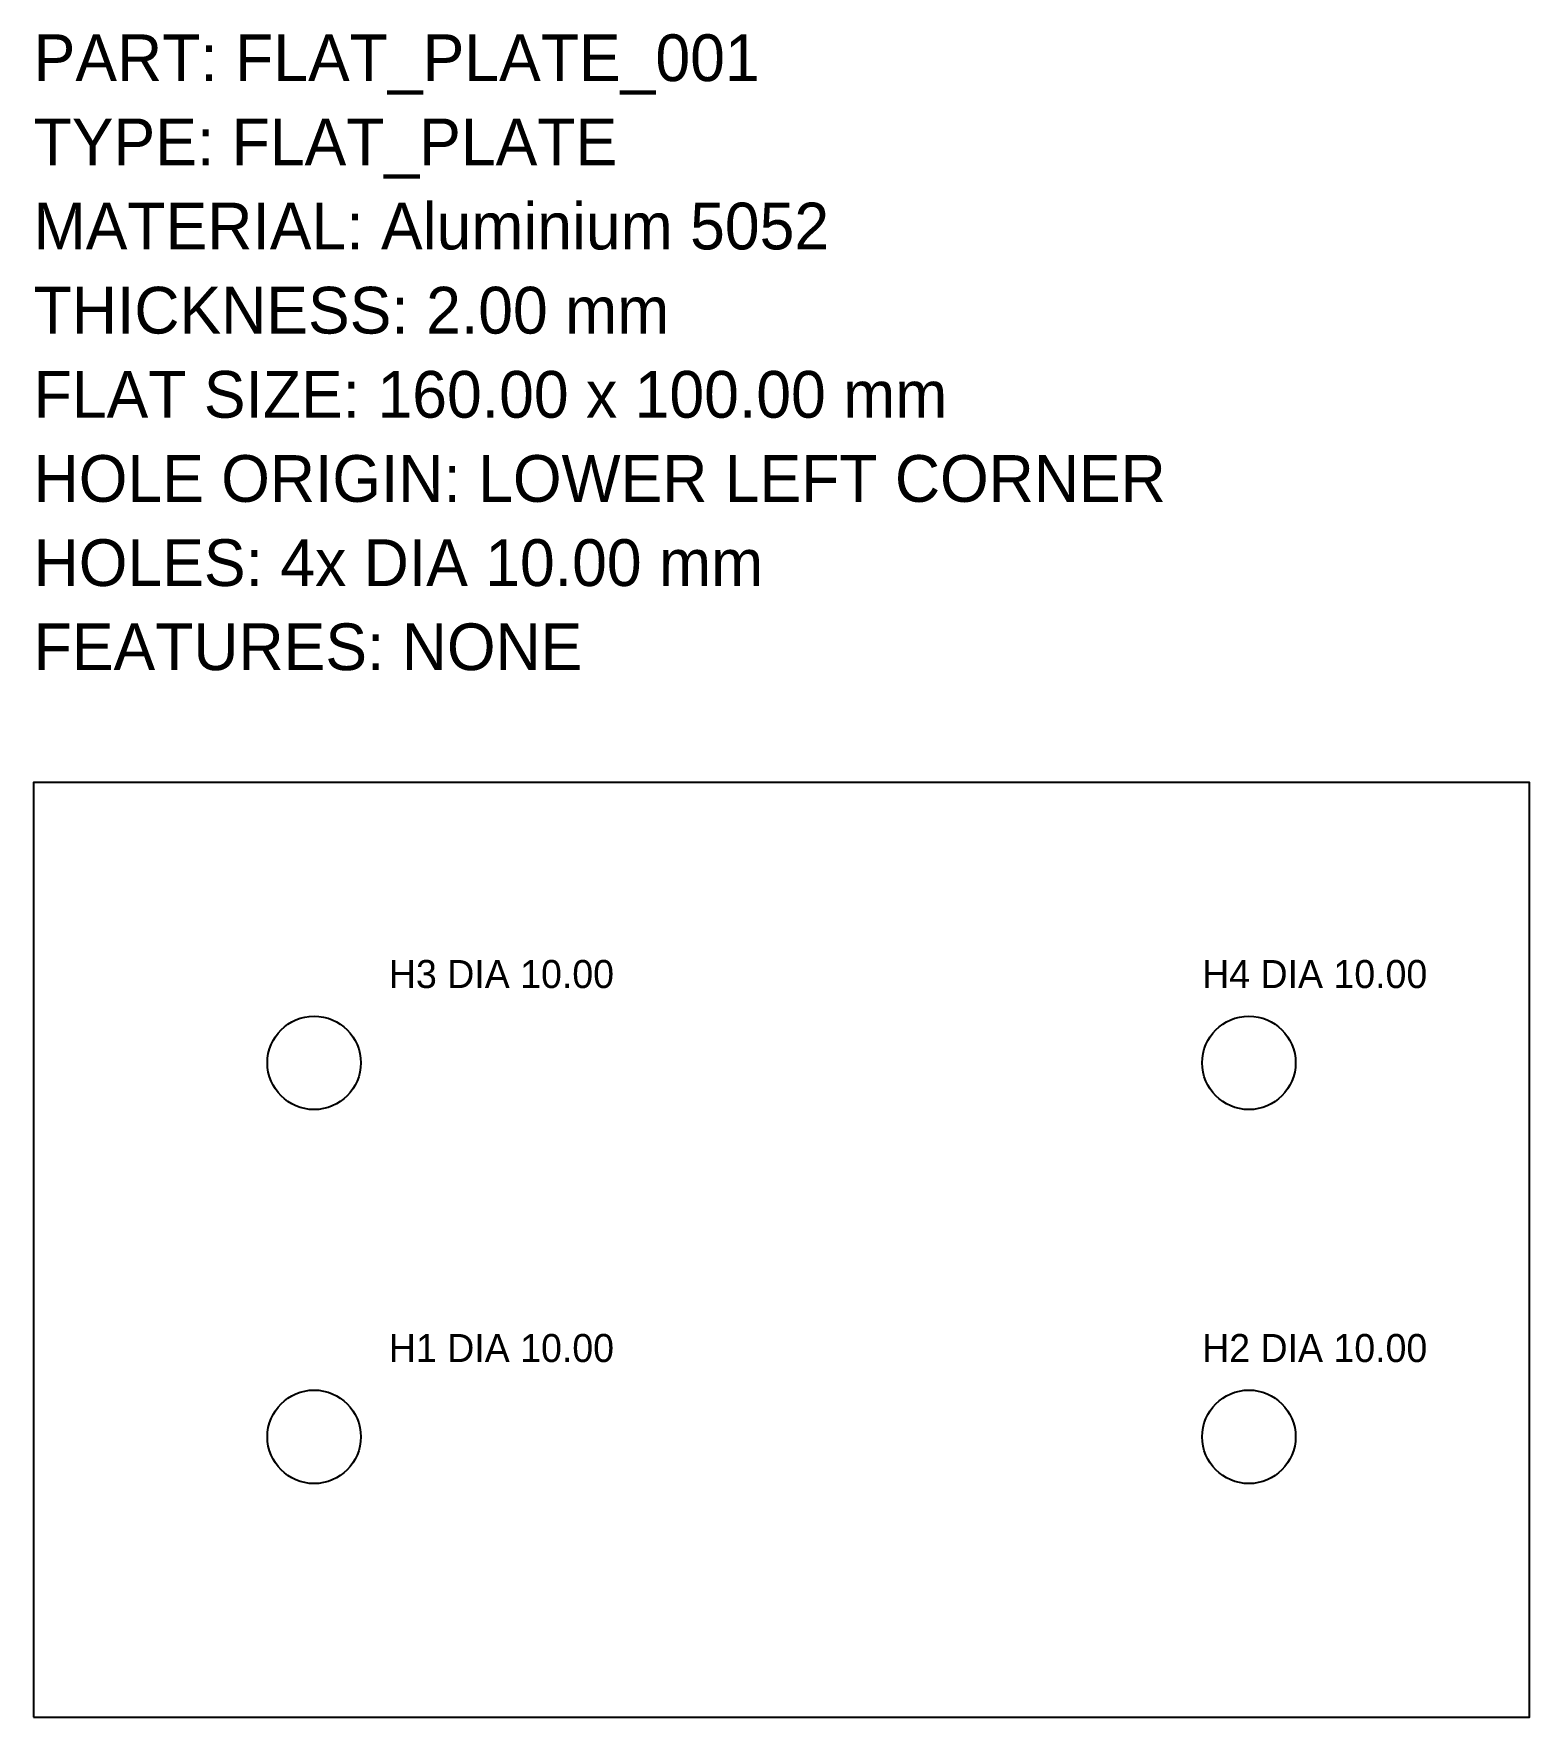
# Model space of a CAD drawing. Header units: millimetres. Extents: x 0 to 160, y 0 to 180.
import ezdxf

# ---------------------------------------------------------------- set-up
doc = ezdxf.new("R2010")
doc.units = ezdxf.units.MM
for name, color, linetype in [('CUT', 1, 'CONTINUOUS'), ('HOLE', 3, 'CONTINUOUS'), ('TEXT', 7, 'CONTINUOUS')]:
    doc.layers.add(name, color=color, linetype=linetype)

msp = doc.modelspace()

# ---------------------------------------------------------------- linework, layer by layer
at = {"layer": 'CUT'}
msp.add_lwpolyline([(0, 0), (160, 0), (160, 100), (0, 100), (0, 0)], close=True, dxfattribs=at)
at = {"layer": 'HOLE'}
for centre in [(30, 70), (130, 70), (30, 30), (130, 30)]:
    msp.add_circle(centre, 5, dxfattribs=at)

# ---------------------------------------------------------------- texts
at = {"layer": 'TEXT'}
for s, height, p in [('PART: FLAT_PLATE_001', 5, (0, 175)), ('TYPE: FLAT_PLATE', 5, (0, 166)), ('MATERIAL: Aluminium 5052', 5, (0, 157)), ('THICKNESS: 2.00 mm', 5, (0, 148)), ('FLAT SIZE: 160.00 x 100.00 mm', 5, (0, 139)), ('HOLE ORIGIN: LOWER LEFT CORNER', 5, (0, 130)), ('HOLES: 4x DIA 10.00 mm', 5, (0, 121)), ('FEATURES: NONE', 5, (0, 112)), ('H3 DIA 10.00', 3, (38, 78)), ('H4 DIA 10.00', 3, (125, 78)), ('H1 DIA 10.00', 3, (38, 38)), ('H2 DIA 10.00', 3, (125, 38))]:
    msp.add_text(s, height=height, dxfattribs=at).set_placement(p)

doc.saveas('drawing.dxf')
